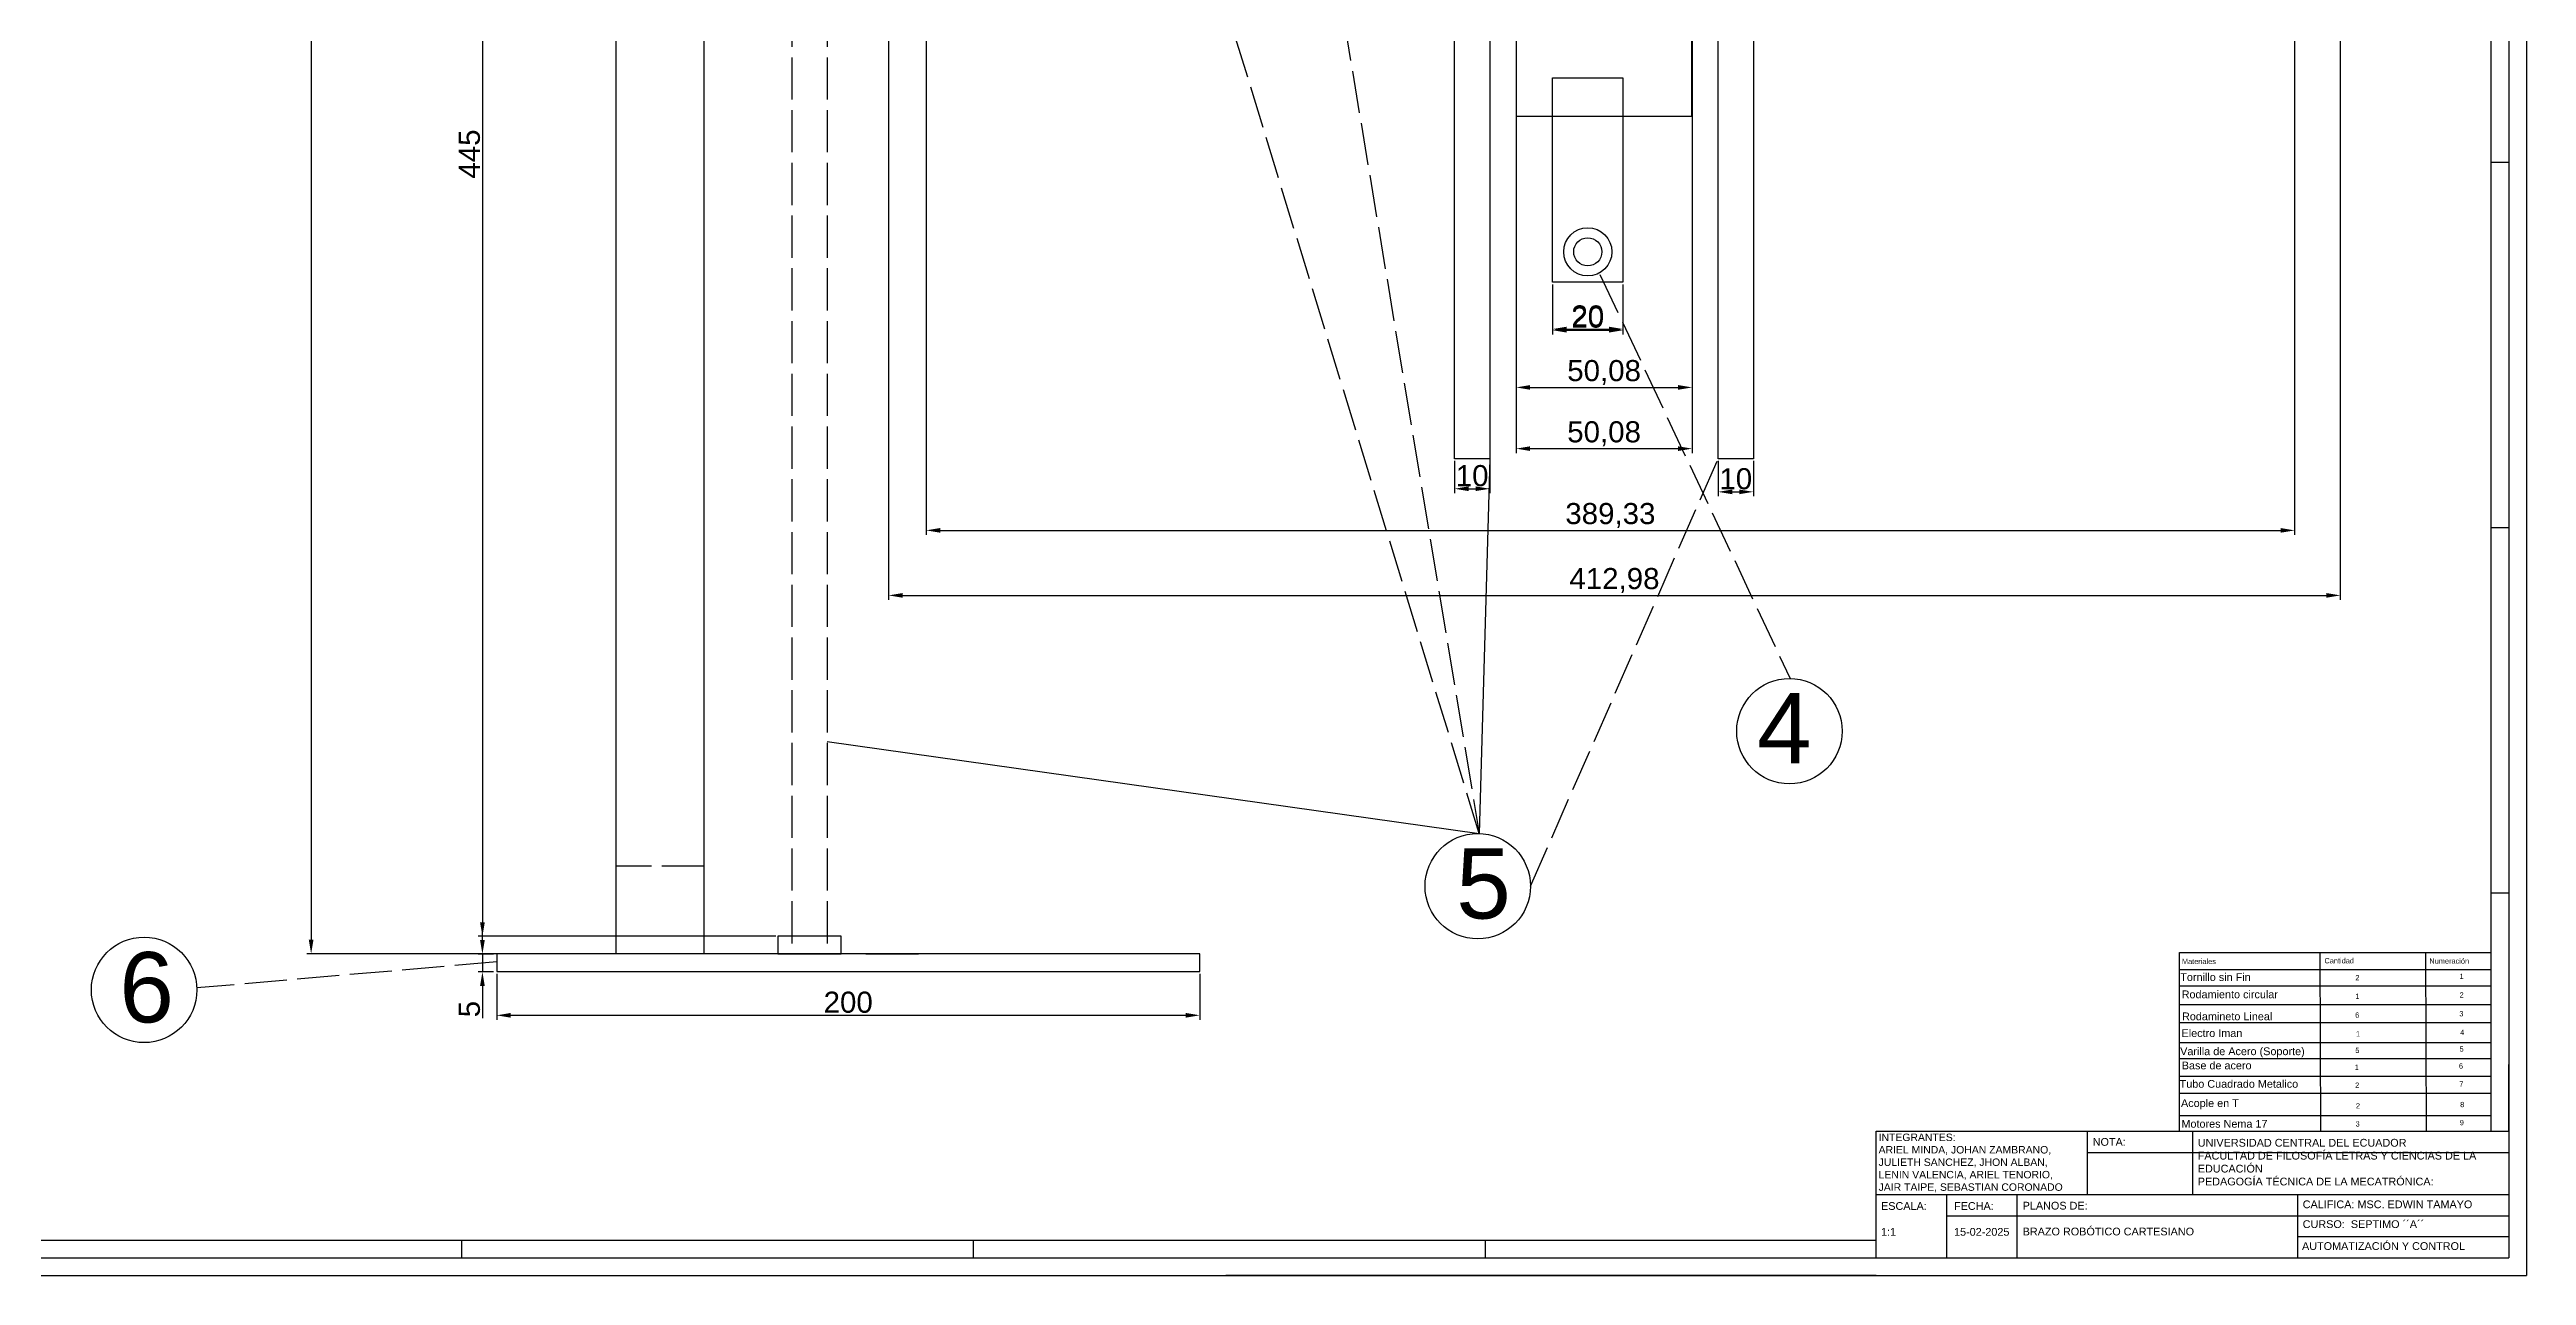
# Model space of a CAD drawing. Header units: millimetres. Extents: x 124 to 13248, y 76 to 6679.
# Drawn here: x 9094 to 9799, y 5828 to 6177 of the extents above; entities that cross this region are included whole.
import ezdxf

# ---------------------------------------------------------------- set-up
doc = ezdxf.new("R2010")
doc.units = ezdxf.units.MM
doc.linetypes.add('ACAD_ISO02W100', pattern=[15, 12, -3])
doc.layers.get('0').update_dxf_attribs({"color": 250})
doc.layers.add('linea cortada', color=250, linetype='ACAD_ISO02W100')
doc.styles.get("Standard").update_dxf_attribs({"font": 'arial.ttf'})
doc.dimstyles.new('ISO-25', dxfattribs={"dimtxt": 6, "dimasz": 4, "dimexe": 1.25, "dimexo": 0.625, "dimtad": 1, "dimtxsty": 'Standard', "dimcen": 2.5, "dimclrd": 1, "dimclre": 1, "dimclrt": 1, "dimadec": 0, "dimazin": 0, "dimtfac": 1, "dimtmove": 0, "dimatfit": 3, "dimfxl": 1, "dimarcsym": 0})

# ---------------------------------------------------------------- blocks, each defined once
blk = doc.blocks.new('*D120')
at = {"color": 1, "lineweight": -2, "transparency": 16777216}
for p, q in [((9253.14, 6469.69), (9167.14, 6469.69)), ((9168.39, 6465.69), (9168.39, 5923.69)), ((9254.56, 5919.69), (9167.14, 5919.69))]:
    blk.add_line(p, q, dxfattribs=at)
at = {"color": 1, "transparency": 16777216}
for points in [[(9167.72, 6465.69), (9169.05, 6465.69), (9168.39, 6469.69)], [(9167.72, 5923.69), (9169.05, 5923.69), (9168.39, 5919.69)]]:
    blk.add_solid(points, dxfattribs=at)
at = {"color": 1, "lineweight": -3, "transparency": 16777216, "insert": (9164.7, 6194.69), "char_height": 6, "attachment_point": 5, "rotation": 90}
blk.add_mtext('550', dxfattribs=at)
blk = doc.blocks.new('*D122')
at = {"color": 1, "lineweight": -2, "transparency": 16777216}
for p, q in [((9221.18, 5914.06), (9221.18, 5900.97)), ((9421.18, 5914.06), (9421.18, 5900.97)), ((9225.18, 5902.22), (9417.18, 5902.22))]:
    blk.add_line(p, q, dxfattribs=at)
at = {"color": 1, "transparency": 16777216}
for points in [[(9225.18, 5902.89), (9225.18, 5901.55), (9221.18, 5902.22)], [(9417.18, 5902.89), (9417.18, 5901.55), (9421.18, 5902.22)]]:
    blk.add_solid(points, dxfattribs=at)
at = {"color": 1, "lineweight": -3, "transparency": 16777216, "insert": (9321.18, 5905.91), "char_height": 6, "attachment_point": 5}
blk.add_mtext('200', dxfattribs=at)
blk = doc.blocks.new('*D104')
at = {"color": 1, "lineweight": -2, "transparency": 16777216}
for p, q in [((9221.18, 5914.06), (9221.18, 5900.97)), ((9421.18, 5914.06), (9421.18, 5900.97)), ((9225.18, 5902.22), (9417.18, 5902.22))]:
    blk.add_line(p, q, dxfattribs=at)
at = {"color": 1, "transparency": 16777216}
for points in [[(9225.18, 5902.89), (9225.18, 5901.55), (9221.18, 5902.22)], [(9417.18, 5902.89), (9417.18, 5901.55), (9421.18, 5902.22)]]:
    blk.add_solid(points, dxfattribs=at)
at = {"color": 1, "lineweight": -3, "transparency": 16777216, "insert": (9321.18, 5905.91), "char_height": 6, "attachment_point": 5}
blk.add_mtext('200', dxfattribs=at)
blk = doc.blocks.new('*D106')
at = {"color": 1, "lineweight": -2, "transparency": 16777216}
for p, q in [((9217.12, 5923.6), (9217.12, 5927.6)), ((9220.29, 5919.6), (9215.87, 5919.6)), ((9217.12, 5919.6), (9217.12, 5914.6)), ((9220.29, 5914.6), (9215.87, 5914.6)), ((9217.12, 5910.6), (9217.12, 5901.37))]:
    blk.add_line(p, q, dxfattribs=at)
at = {"color": 1, "transparency": 16777216}
for points in [[(9216.45, 5923.6), (9217.79, 5923.6), (9217.12, 5919.6)], [(9216.45, 5910.6), (9217.79, 5910.6), (9217.12, 5914.6)]]:
    blk.add_solid(points, dxfattribs=at)
at = {"color": 1, "lineweight": -3, "transparency": 16777216, "insert": (9213.44, 5903.99), "char_height": 6, "attachment_point": 5, "rotation": 90}
blk.add_mtext('5', dxfattribs=at)
blk = doc.blocks.new('*D150')
at = {"color": 1, "lineweight": -2, "transparency": 16777216}
for p, q in [((9521.59, 6110.1), (9521.59, 6095.83)), ((9541.59, 6110.1), (9541.59, 6095.83)), ((9525.59, 6097.08), (9537.59, 6097.08))]:
    blk.add_line(p, q, dxfattribs=at)
at = {"color": 1, "transparency": 16777216}
for points in [[(9525.59, 6097.75), (9525.59, 6096.41), (9521.59, 6097.08)], [(9537.59, 6097.75), (9537.59, 6096.41), (9541.59, 6097.08)]]:
    blk.add_solid(points, dxfattribs=at)
at = {"color": 1, "transparency": 16777216, "insert": (9531.59, 6100.77), "char_height": 6, "attachment_point": 5}
blk.add_mtext('20', dxfattribs=at)
blk = doc.blocks.new('*D151')
at = {"color": 1, "lineweight": -2, "transparency": 16777216}
for p, q in [((9493.69, 6059.92), (9493.69, 6050.74)), ((9503.69, 6059.92), (9503.69, 6050.74)), ((9497.69, 6051.99), (9499.69, 6051.99))]:
    blk.add_line(p, q, dxfattribs=at)
at = {"color": 1, "transparency": 16777216}
for points in [[(9497.69, 6052.66), (9497.69, 6051.33), (9493.69, 6051.99)], [(9499.69, 6052.66), (9499.69, 6051.33), (9503.69, 6051.99)]]:
    blk.add_solid(points, dxfattribs=at)
at = {"color": 1, "transparency": 16777216, "insert": (9498.69, 6055.68), "char_height": 6, "attachment_point": 5}
blk.add_mtext('10', dxfattribs=at)
blk = doc.blocks.new('*D152')
at = {"color": 1, "lineweight": -2, "transparency": 16777216}
for p, q in [((9568.69, 6059.92), (9568.69, 6049.86)), ((9578.69, 6059.92), (9578.69, 6049.86)), ((9572.69, 6051.11), (9574.69, 6051.11))]:
    blk.add_line(p, q, dxfattribs=at)
at = {"color": 1, "transparency": 16777216}
for points in [[(9572.69, 6051.77), (9572.69, 6050.44), (9568.69, 6051.11)], [(9574.69, 6051.77), (9574.69, 6050.44), (9578.69, 6051.11)]]:
    blk.add_solid(points, dxfattribs=at)
at = {"color": 1, "transparency": 16777216, "insert": (9573.69, 6054.8), "char_height": 6, "attachment_point": 5}
blk.add_mtext('10', dxfattribs=at)
blk = doc.blocks.new('*D153')
at = {"color": 1, "lineweight": -2, "transparency": 16777216}
for p, q in [((9521.59, 6110.1), (9521.59, 6096.16)), ((9541.59, 6110.1), (9541.59, 6096.16)), ((9525.59, 6097.41), (9537.59, 6097.41))]:
    blk.add_line(p, q, dxfattribs=at)
at = {"color": 1, "transparency": 16777216}
for points in [[(9525.59, 6098.08), (9525.59, 6096.75), (9521.59, 6097.41)], [(9537.59, 6098.08), (9537.59, 6096.75), (9541.59, 6097.41)]]:
    blk.add_solid(points, dxfattribs=at)
at = {"color": 1, "transparency": 16777216, "insert": (9531.59, 6101.1), "char_height": 6, "attachment_point": 5}
blk.add_mtext('20', dxfattribs=at)
blk = doc.blocks.new('*D154')
at = {"color": 1, "lineweight": -2, "transparency": 16777216}
for p, q in [((9511.19, 6387.42), (9511.19, 6079.56)), ((9561.28, 6387.42), (9561.28, 6079.56)), ((9515.19, 6080.81), (9557.28, 6080.81))]:
    blk.add_line(p, q, dxfattribs=at)
at = {"color": 1, "transparency": 16777216}
for points in [[(9515.19, 6081.48), (9515.19, 6080.15), (9511.19, 6080.81)], [(9557.28, 6081.48), (9557.28, 6080.15), (9561.28, 6080.81)]]:
    blk.add_solid(points, dxfattribs=at)
at = {"color": 1, "transparency": 16777216, "insert": (9536.23, 6085.04), "char_height": 6, "attachment_point": 5}
blk.add_mtext('50,08', dxfattribs=at)
blk = doc.blocks.new('*D155')
at = {"color": 1, "lineweight": -2, "transparency": 16777216}
for p, q in [((9511.19, 6387.42), (9511.19, 6062.15)), ((9561.28, 6387.42), (9561.28, 6062.15)), ((9515.19, 6063.4), (9557.28, 6063.4))]:
    blk.add_line(p, q, dxfattribs=at)
at = {"color": 1, "transparency": 16777216}
for points in [[(9515.19, 6064.07), (9515.19, 6062.73), (9511.19, 6063.4)], [(9557.28, 6064.07), (9557.28, 6062.73), (9561.28, 6063.4)]]:
    blk.add_solid(points, dxfattribs=at)
at = {"color": 1, "transparency": 16777216, "insert": (9536.23, 6067.63), "char_height": 6, "attachment_point": 5}
blk.add_mtext('50,08', dxfattribs=at)
blk = doc.blocks.new('*D156')
at = {"color": 1, "lineweight": -2, "transparency": 16777216}
for p, q in [((9343.36, 6262.86), (9343.36, 6038.9)), ((9732.69, 6262.42), (9732.69, 6038.9)), ((9347.36, 6040.15), (9728.69, 6040.15))]:
    blk.add_line(p, q, dxfattribs=at)
at = {"color": 1, "transparency": 16777216}
for points in [[(9347.36, 6040.82), (9347.36, 6039.49), (9343.36, 6040.15)], [(9728.69, 6040.82), (9728.69, 6039.49), (9732.69, 6040.15)]]:
    blk.add_solid(points, dxfattribs=at)
at = {"color": 1, "transparency": 16777216, "insert": (9538.02, 6044.38), "char_height": 6, "attachment_point": 5}
blk.add_mtext('389,33', dxfattribs=at)
blk = doc.blocks.new('*D157')
at = {"color": 1, "lineweight": -2, "transparency": 16777216}
for p, q in [((9332.69, 6259.92), (9332.69, 6020.41)), ((9745.67, 6259.92), (9745.67, 6020.41)), ((9336.69, 6021.66), (9741.67, 6021.66))]:
    blk.add_line(p, q, dxfattribs=at)
at = {"color": 1, "transparency": 16777216}
for points in [[(9336.69, 6022.33), (9336.69, 6020.99), (9332.69, 6021.66)], [(9741.67, 6022.33), (9741.67, 6020.99), (9745.67, 6021.66)]]:
    blk.add_solid(points, dxfattribs=at)
at = {"color": 1, "transparency": 16777216, "insert": (9539.18, 6025.89), "char_height": 6, "attachment_point": 5}
blk.add_mtext('412,98', dxfattribs=at)
blk = doc.blocks.new('*D165')
at = {"color": 1, "lineweight": -2, "transparency": 16777216}
for p, q in [((9295.93, 6369.69), (9215.87, 6369.69)), ((9217.12, 6365.69), (9217.12, 5928.69)), ((9300.56, 5924.69), (9215.87, 5924.69))]:
    blk.add_line(p, q, dxfattribs=at)
at = {"color": 1, "transparency": 16777216}
for points in [[(9216.45, 6365.69), (9217.79, 6365.69), (9217.12, 6369.69)], [(9216.45, 5928.69), (9217.79, 5928.69), (9217.12, 5924.69)]]:
    blk.add_solid(points, dxfattribs=at)
at = {"color": 1, "transparency": 16777216, "insert": (9213.44, 6147.19), "char_height": 6, "attachment_point": 5, "rotation": 90}
blk.add_mtext('445', dxfattribs=at)

msp = doc.modelspace()

# ---------------------------------------------------------------- linework, layer by layer
for p, q in [((9798.638, 6669.228), (9798.638, 5828.228)), ((9503.693, 6060.543), (9500.704, 5953.937)), ((9315.22, 5980.055), (9500.704, 5953.937)), ((9699.97, 5869.267), (9699.97, 5920.048)), ((9699.97, 5920.048), (9788.638, 5920.048)), ((9739.892, 5920.048), (9740.09, 5869.228)), ((9769.882, 5920.048), (9770.08, 5869.245)), ((9700.068, 5915.267), (9788.638, 5915.267)), ((9699.97, 5910.614), (9788.638, 5910.614)), ((9699.97, 5905.278), (9788.682, 5905.278)), ((9699.97, 5900.199), (9788.638, 5900.199)), ((9700, 5894.523), (9788.638, 5894.523)), ((9699.97, 5889.921), (9788.638, 5889.921)), ((9700, 5884.939), (9788.638, 5884.939)), ((9703.638, 5889.921), (9788.638, 5889.921)), ((9703.638, 5889.921), (9788.638, 5889.921)), ((9699.97, 5880.11), (9788.638, 5880.11)), ((9699.97, 5873.699), (9788.398, 5873.699)), ((9703.638, 5869.228), (9788.638, 5869.228)), ((8818.638, 5828.228), (9798.638, 5828.228))]:
    msp.add_line(p, q)
at = {"lineweight": -3}
for p, q in [((9788.638, 5869.228), (9788.638, 6659.228)), ((9793.638, 6664.228), (9793.638, 5833.228)), ((9255.188, 5919.687), (9255.188, 6469.687)), ((9280.188, 5919.687), (9280.188, 6469.687)), ((9521.585, 6110.724), (9521.585, 6168.853)), ((9521.585, 6168.853), (9541.585, 6168.853)), ((9541.585, 6168.853), (9541.585, 6110.724)), ((9788.638, 6144.853), (9793.638, 6144.853)), ((9541.585, 6110.724), (9521.585, 6110.724)), ((9788.638, 6040.978), (9793.638, 6040.978)), ((9280.188, 5919.687), (9280.188, 5944.687)), ((9788.638, 5937.103), (9793.638, 5937.103)), ((9788.638, 5931.228), (9788.638, 5936.228)), ((9421.18, 5919.687), (9221.18, 5919.687)), ((9221.18, 5919.687), (9221.18, 5914.687)), ((9316.18, 5919.687), (9301.18, 5919.687)), ((9326.18, 5919.687), (9341.18, 5919.687)), ((9421.18, 5914.687), (9421.18, 5919.687)), ((9788.638, 5921.228), (9788.638, 5926.228)), ((9221.18, 5914.687), (9421.18, 5914.687)), ((9788.638, 5911.228), (9788.638, 5916.228)), ((9788.638, 5901.228), (9788.638, 5906.228)), ((9788.638, 5888.228), (9788.638, 5896.228)), ((9793.638, 5869.228), (9793.638, 5888.228)), ((9613.638, 5833.228), (9613.638, 5869.228)), ((9613.638, 5869.228), (9793.638, 5869.228)), ((9613.638, 5869.228), (9633.638, 5869.228)), ((9633.638, 5869.228), (9651.638, 5869.228)), ((9651.638, 5869.228), (9673.638, 5869.228)), ((9673.638, 5869.228), (9673.638, 5851.228)), ((9673.638, 5869.228), (9703.638, 5869.228)), ((9673.638, 5863.228), (9793.638, 5863.228)), ((9703.638, 5869.228), (9703.638, 5851.228)), ((9613.638, 5851.228), (9736.274, 5851.228)), ((9633.638, 5851.228), (9633.638, 5833.228)), ((9653.638, 5851.228), (9653.638, 5833.228)), ((9733.638, 5845.228), (9733.638, 5851.228)), ((9733.638, 5851.228), (9793.638, 5851.228)), ((9633.638, 5845.228), (9733.638, 5845.228)), ((9733.638, 5839.228), (9733.638, 5845.228)), ((9733.638, 5845.228), (9793.638, 5845.228)), ((8633.638, 5838.228), (9613.638, 5838.228)), ((9211.138, 5838.228), (9211.138, 5833.228)), ((9356.763, 5838.228), (9356.763, 5833.228)), ((9502.388, 5838.228), (9502.388, 5833.228)), ((9793.638, 5839.228), (9733.638, 5839.228)), ((9733.638, 5833.228), (9733.638, 5839.228)), ((8628.638, 5833.228), (9793.638, 5833.228)), ((9613.638, 5828.228), (9428.638, 5828.228))]:
    msp.add_line(p, q, dxfattribs=at)
at = {"linetype": 'ACAD_ISO02W100'}
for p, q in [((9430.158, 6377.951), (9500.704, 5953.937)), ((9500.704, 5953.937), (9406.058, 6263.042)), ((9535.044, 6112.964), (9589.154, 5998.037)), ((9515.284, 5938.943), (9568.696, 6060.541)), ((9221.223, 5917.42), (9135.856, 5910))]:
    msp.add_line(p, q, dxfattribs=at)
at = {"lineweight": -3}
for points in [[(9503.693, 6258.043), (9503.693, 6060.543), (9493.693, 6060.543), (9493.693, 6258.043)], [(9578.693, 6258.043), (9578.693, 6060.543), (9568.693, 6060.543), (9568.693, 6258.043)]]:
    msp.add_lwpolyline(points, dxfattribs=at)
for points in [[(9561.193, 6207.98), (9511.193, 6207.98), (9511.193, 6157.98), (9561.193, 6157.98)], [(9319.188, 5919.687), (9319.188, 5924.687), (9301.188, 5924.687), (9301.188, 5919.687)]]:
    msp.add_lwpolyline(points, close=True, dxfattribs=at)
for radius in [6.852, 4]:
    msp.add_circle((9531.585, 6119.379), radius, dxfattribs=at)
for centre in [(9588.947, 5983.038), (9500.284, 5938.943), (9120.868, 5909.443)]:
    msp.add_circle(centre, 15)
at = {"layer": 'linea cortada', "lineweight": -3}
for p, q in [((9305.188, 6369.687), (9305.188, 5919.687)), ((9315.188, 6369.687), (9315.188, 5919.687)), ((9280.188, 5944.687), (9255.188, 5944.687))]:
    msp.add_line(p, q, dxfattribs=at)

# ---------------------------------------------------------------- texts
at = {"lineweight": -3, "attachment_point": 1}
for s, width, gutter_width, insert, char_height in [('4', 86.7339, 11.025, (9579.732, 5993.901), 20), ('5', 86.7339, 11.025, (9494.161, 5949.745), 20), ('6', 86.7339, 11.025, (9113.825, 5920.205), 20), ('Tornillo sin Fin', 86.7339, 11.025, (9700.16, 5914.186), 2.20502), ('Materiales', 86.7339, 11.025, (9700.625, 5918.302), 1.5), ('Cantidad', 86.7339, 11.025, (9741.172, 5918.499), 1.5), ('2', 86.7339, 11.025, (9749.955, 5913.675), 1.5), ('Numeración', 86.7339, 11.025, (9771.021, 5918.409), 1.5), ('1', 86.7339, 11.025, (9779.606, 5914.049), 1.5), ('Rodamiento circular', 86.7339, 11.025, (9700.545, 5909.282), 2.20502), ('1', 86.7339, 11.025, (9749.955, 5908.373), 1.5), ('2', 86.7339, 11.025, (9779.606, 5908.747), 1.5), ('Electro Iman ', 86.7339, 11.025, (9700.518, 5898.246), 2.20502), ('Rodamineto Lineal', 86.7339, 11.025, (9700.641, 5903.021), 2.20502), ('6', 86.7339, 11.025, (9749.897, 5903.04), 1.5), ('3', 86.7339, 11.025, (9779.548, 5903.414), 1.5), ('Varilla de Acero (Soporte)', 86.7339, 11.025, (9700.116, 5893.09), 2.20502), ('5', 86.7339, 11.025, (9749.955, 5893.006), 1.5), ('1', 86.7339, 11.025, (9750.139, 5897.72), 1.5), ('5', 86.7339, 11.025, (9779.606, 5893.379), 1.5), ('4', 86.7339, 11.025, (9779.79, 5898.093), 1.5), ('Base de acero', 86.7339, 11.025, (9700.57, 5889.059), 2.20502), ('1', 86.7339, 11.025, (9749.776, 5888.167), 1.5), ('6', 86.7339, 11.025, (9779.427, 5888.541), 1.5), ('Tubo Cuadrado Metalico ', 86.7339, 11.025, (9699.97, 5883.824), 2.20502), ('Acople en T', 86.7339, 11.025, (9700.362, 5878.346), 2.20502), ('2', 86.7339, 11.025, (9749.897, 5883.089), 1.5), ('2', 86.7339, 11.025, (9750.121, 5877.225), 1.5), ('7', 86.7339, 11.025, (9779.548, 5883.462), 1.5), ('8', 86.7339, 11.025, (9779.772, 5877.599), 1.5), ('Motores Nema 17', 86.7339, 11.025, (9700.482, 5872.466), 2.20502), ('3', 86.7339, 11.025, (9750.018, 5872.085), 1.5), ('9', 86.7339, 11.025, (9779.669, 5872.459), 1.5), ('INTEGRANTES: \\PARIEL MINDA, JOHAN ZAMBRANO, JULIETH SANCHEZ, JHON ALBAN, LENIN VALENCIA, ARIEL TENORIO, JAIR TAIPE, SEBASTIAN CORONADO', 55.91936, 10.612, (9614.327, 5868.577), 2.122381), ('NOTA:', 86.7339, 11.025, (9675.243, 5867.318), 2.205), ('UNIVERSIDAD CENTRAL DEL ECUADOR\\PFACULTAD DE FILOSOFÍA LETRAS Y CIENCIAS DE LA EDUCACIÓN\\PPEDAGOGÍA TÉCNICA DE LA MECATRÓNICA: ', 86.7339, 11.025, (9705.123, 5867.07), 2.20502), ('ESCALA:\\P\\P1:1', 86.7339, 11.025, (9615.023, 5849.084), 2.205), ('FECHA:\\P\\P15-02-2025', 86.7339, 11.025, (9635.785, 5849.084), 2.205), ('PLANOS DE:\\P\\PBRAZO ROBÓTICO CARTESIANO', 86.7339, 11.025, (9655.308, 5849.176), 2.20502), ('CALIFICA: MSC. EDWIN TAMAYO', 86.7339, 11.025, (9734.984, 5849.56), 2.20502), ('CURSO:  SEPTIMO ´´A´´', 86.7339, 11.025, (9734.984, 5843.923), 2.20502), ('AUTOMATIZACIÓN Y CONTROL', 86.7339, 11.025, (9734.783, 5837.683), 2.20502)]:
    msp.add_mtext_dynamic_manual_height_columns(s, width=width, gutter_width=gutter_width, heights=[0], dxfattribs=dict(at, insert=insert, char_height=char_height))

# ---------------------------------------------------------------- dimensions: what is measured, and where the dimension line sits
at = {"lineweight": -3}
dim = msp.add_linear_dim(base=(9168.387, 5919.687), p1=(9253.764, 6469.687), p2=(9255.188, 5919.687), angle=90, dimstyle='ISO-25', dxfattribs=at)
dim.commit()
dim.dimension.update_dxf_attribs({"geometry": '*D120', "text_midpoint": (9168.387, 6194.687), "dimtype": 160})
for base, p1, p2, picture, middle in [((9561.275, 6080.812), (9511.193, 6388.043), (9561.275, 6388.043), '*D154', (9536.234, 6085.043)), ((9561.275, 6063.4), (9511.193, 6388.043), (9561.275, 6388.043), '*D155', (9536.234, 6067.631)), ((9745.669, 6021.662), (9332.688, 6260.543), (9745.669, 6260.543), '*D157', (9539.179, 6025.892)), ((9732.688, 6040.152), (9343.358, 6263.486), (9732.688, 6263.043), '*D156', (9538.023, 6044.382)), ((9541.585, 6097.081), (9521.585, 6110.724), (9541.585, 6110.724), '*D150', (9531.585, 6100.77)), ((9541.585, 6097.415), (9521.585, 6110.724), (9541.585, 6110.724), '*D153', (9531.585, 6101.103)), ((9503.693, 6051.993), (9493.693, 6060.543), (9503.693, 6060.543), '*D151', (9498.693, 6055.681)), ((9578.693, 6051.107), (9568.693, 6060.543), (9578.693, 6060.543), '*D152', (9573.693, 6054.795))]:
    dim = msp.add_linear_dim(base=base, p1=p1, p2=p2, dimstyle='ISO-25')
    dim.commit()
    dim.dimension.update_dxf_attribs({"geometry": picture, "text_midpoint": middle})
dim = msp.add_linear_dim(base=(9217.119, 5924.687), p1=(9296.558, 6369.687), p2=(9301.188, 5924.687), angle=90, dimstyle='ISO-25')
dim.commit()
dim.dimension.update_dxf_attribs({"geometry": '*D165', "text_midpoint": (9213.443, 6147.187)})
dim = msp.add_linear_dim(base=(9217.119, 5914.601), p1=(9220.918, 5919.601), p2=(9220.918, 5914.601), angle=90, dimstyle='ISO-25', dxfattribs=at)
dim.commit()
dim.dimension.update_dxf_attribs({"geometry": '*D106', "text_midpoint": (9213.443, 5903.987)})
for picture in ['*D122', '*D104']:
    dim = msp.add_linear_dim(base=(9421.18, 5902.219), p1=(9221.18, 5914.687), p2=(9421.18, 5914.687), dimstyle='ISO-25', dxfattribs=at)
    dim.commit()
    dim.dimension.update_dxf_attribs({"geometry": picture, "text_midpoint": (9321.18, 5905.908)})

doc.saveas('drawing.dxf')
